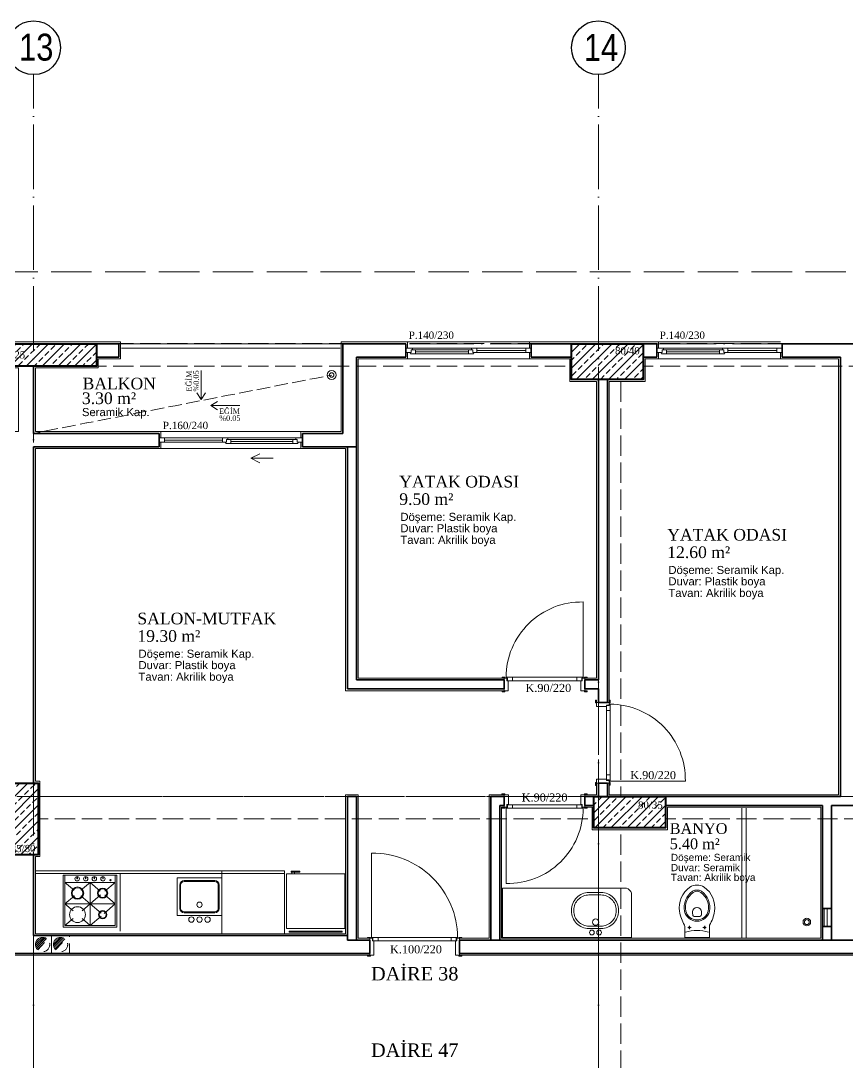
# Model space of a CAD drawing. Header units: millimetres. Extents: x 11587 to 81192, y -36083 to -25300.
# Drawn here: x 45887 to 46809, y -34581 to -33420 of the extents above; entities that cross this region are included whole.
import ezdxf

# ---------------------------------------------------------------- set-up
doc = ezdxf.new("R2010")
doc.units = ezdxf.units.MM
doc.linetypes.add('AKS', pattern=[30, 24, -3, 0, -3])
doc.linetypes.add('IZDUSUM1', pattern=[20, 7.5, -5, 7.5, 0])
for name, color, linetype, lineweight in [('rtm-aks balon', 20, 'Continuous', 25), ('rtm-aks balon yazı', 7, 'Continuous', 20), ('rtm-aks yeni', 7, 'AKS', 20), ('rtm-cam', 141, 'Continuous', 9), ('rtm-duv tugla', 22, 'Continuous', 35), ('rtm-izdusum-üst ince', 8, 'IZDUSUM1', 5), ('rtm-kapı-ahsap', 35, 'Continuous', 13), ('rtm-mhl-yazı-adı', 150, 'Continuous', 30), ('rtm-mhl-yazı-m2', 7, 'Continuous', 20), ('rtm-mhl-yazı-malzeme', 253, 'Continuous', 13), ('rtm-pen-ahsap', 35, 'Continuous', 13), ('rtm-plan katmanı-05', 205, 'Continuous', 20), ('rtm-plan katmanı-07', 135, 'Continuous', 9), ('rtm-sembol ok', 7, 'Continuous', 20), ('rtm-sıva', 252, 'Continuous', 15), ('rtm-tarama-betonarme', 51, 'Continuous', 15), ('rtm-tas_betonarme', 50, 'Continuous', 40), ('rtm-tefris vitrifiye', 9, 'Continuous', 9)]:
    doc.layers.add(name, color=color, linetype=linetype, lineweight=lineweight)
doc.styles.add('AKSYAZI', font='ARIALN.TTF')
doc.styles.add('ARIAL', font='times.ttf')
doc.styles.get("Standard").update_dxf_attribs({"font": 'arial.ttf'})
doc.styles.add('VAZ-OLCU', font='times.ttf', dxfattribs={"height": 60})
pattern_1 = [(45, (19145.655, 20162.28), (-8.980256, 8.980256), []), (45, (19154.636, 20162.28), (-8.980256, 8.980256), [6.35, -3.175])]

# ---------------------------------------------------------------- blocks, each defined once
blk = doc.blocks.new('ABLOKKİRİŞ2')
at = {"layer": 'rtm-izdusum-üst ince', "ltscale": 1.5}
for points in [[(26825.5, -53942.4), (27355.5, -53942.4)], [(27435.5, -53942.4), (27895.5, -53942.4)], [(26755.5, -54432.4), (26755.5, -53967.4)], [(26825.5, -53967.4), (27355.5, -53967.4)], [(27435.5, -53967.4), (27895.5, -53967.4)], [(27385.5, -54447.4), (27385.5, -53982.4)], [(27410.5, -54447.4), (27410.5, -53982.4)], [(26760.5, -54447.4), (27380.5, -54447.4)], [(27460.5, -54447.4), (27865.5, -54447.4)], [(26760.5, -54472.4), (27380.5, -54472.4)], [(27385.5, -54892.4), (27385.5, -54482.4)], [(27410.5, -54892.4), (27410.5, -54482.4)], [(27460.5, -54472.4), (27865.5, -54472.4)], [(26755.5, -54862.4), (26755.5, -54512.4)]]:
    blk.add_lwpolyline(points, dxfattribs=at)
blk = doc.blocks.new('rty')
at = {"layer": 'rtm-kapı-ahsap'}
for p, q in [((-58244.9, -62700.3), (-58243.8, -62700.3)), ((-58244.9, -62703.4), (-58244.9, -62700.3)), ((-58243.8, -62703.4), (-58244.9, -62703.4)), ((-58243.8, -62700.3), (-58243.8, -62703.4)), ((-58243.8, -62707.4), (-58243.8, -62702.9)), ((-58229.8, -62702.9), (-58243.8, -62702.9)), ((-58229.8, -62700.4), (-58229.8, -62703.4)), ((-58228.8, -62700.4), (-58229.8, -62700.4)), ((-58229.8, -62702.9), (-58229.8, -62705.9)), ((-58229.8, -62703.4), (-58228.8, -62703.4)), ((-58228.8, -62703.4), (-58228.8, -62700.4)), ((-58232.8, -62707.4), (-58243.8, -62707.4)), ((-58232.8, -62705.9), (-58232.8, -62707.4)), ((-58229.8, -62705.9), (-58232.8, -62705.9)), ((-58232.6, -62706.4), (-58232.6, -62789.4)), ((-58232.6, -62706.4), (-58229.7, -62706.4)), ((-58228.8, -62712), (-58232.6, -62712)), ((-58229.8, -62704.9), (-58228.8, -62704.9)), ((-58229.7, -62706.4), (-58229.7, -62704.9)), ((-58228.8, -62790.9), (-58228.8, -62704.9)), ((-58144.8, -62704.9), (-58228.8, -62704.9)), ((-58228.8, -62783.7), (-58232.6, -62783.7)), ((-58243.8, -62792.3), (-58244.9, -62792.3)), ((-58244.9, -62792.3), (-58244.9, -62795.4)), ((-58244.9, -62795.4), (-58243.8, -62795.4)), ((-58243.8, -62788.4), (-58243.8, -62792.9)), ((-58232.8, -62788.4), (-58243.8, -62788.4)), ((-58243.8, -62795.4), (-58243.8, -62792.3)), ((-58229.8, -62792.9), (-58243.8, -62792.9)), ((-58232.8, -62789.9), (-58232.8, -62788.4)), ((-58229.8, -62789.9), (-58232.8, -62789.9)), ((-58232.6, -62789.4), (-58229.7, -62789.4)), ((-58229.8, -62792.9), (-58229.8, -62789.9)), ((-58229.8, -62790.9), (-58228.8, -62790.9)), ((-58229.8, -62795.4), (-58229.8, -62792.3)), ((-58229.8, -62792.3), (-58228.8, -62792.3)), ((-58228.8, -62795.4), (-58229.8, -62795.4)), ((-58229.7, -62789.4), (-58229.7, -62790.9)), ((-58228.8, -62792.3), (-58228.8, -62795.4))]:
    blk.add_line(p, q, dxfattribs=at)
at = {"layer": 'rtm-kapı-ahsap', "const_width": 0.392}
blk.add_lwpolyline([(-58229.2, -62703.9, 1), (-58229.2, -62704.5, 1)], format="xyb", close=True, dxfattribs=at)
at = {"layer": 'rtm-kapı-ahsap'}
blk.add_arc((-58229.1, -62706.6), 84.3, 270.2011, 1.1472, dxfattribs=at)
blk = doc.blocks.new('K-100')
at = {"layer": 'rtm-kapı-ahsap'}
for p, q in [((-34308.1, -13702.2), (-34307, -13702.2)), ((-34308.1, -13705.4), (-34308.1, -13702.2)), ((-34307, -13705.4), (-34308.1, -13705.4)), ((-34307, -13702.2), (-34307, -13705.4)), ((-34307, -13709.3), (-34307, -13704.8)), ((-34288, -13704.8), (-34307, -13704.8)), ((-34291, -13709.3), (-34307, -13709.3)), ((-34288, -13707.8), (-34291, -13707.8)), ((-34291, -13707.8), (-34291, -13709.3)), ((-34290.8, -13801.3), (-34290.8, -13708.3)), ((-34290.8, -13708.3), (-34287.9, -13708.3)), ((-34288, -13702.3), (-34288, -13705.4)), ((-34287, -13702.3), (-34288, -13702.3)), ((-34288, -13704.8), (-34288, -13707.8)), ((-34288, -13705.4), (-34287, -13705.4)), ((-34288, -13706.8), (-34287, -13706.8)), ((-34287.9, -13708.3), (-34287.9, -13706.8)), ((-34287, -13705.4), (-34287, -13702.3)), ((-34287, -13706.8), (-34287, -13802.8)), ((-34287, -13713.9), (-34290.8, -13713.9)), ((-34307, -13804.2), (-34308.1, -13804.2)), ((-34308.1, -13804.2), (-34308.1, -13807.3)), ((-34307, -13800.3), (-34307, -13804.8)), ((-34291, -13800.3), (-34307, -13800.3)), ((-34307, -13807.3), (-34307, -13804.2)), ((-34288, -13804.8), (-34307, -13804.8)), ((-34291, -13801.8), (-34291, -13800.3)), ((-34288, -13801.8), (-34291, -13801.8)), ((-34287, -13795.6), (-34290.8, -13795.6)), ((-34290.8, -13801.3), (-34287.9, -13801.3)), ((-34288, -13804.8), (-34288, -13801.8)), ((-34288, -13802.8), (-34287, -13802.8)), ((-34288, -13807.3), (-34288, -13804.2)), ((-34288, -13804.2), (-34287, -13804.2)), ((-34287.9, -13801.3), (-34287.9, -13802.8)), ((-34193, -13802.8), (-34287, -13802.8)), ((-34287, -13804.2), (-34287, -13807.3)), ((-34308.1, -13807.3), (-34307, -13807.3)), ((-34287, -13807.3), (-34288, -13807.3))]:
    blk.add_line(p, q, dxfattribs=at)
at = {"layer": 'rtm-kapı-ahsap', "const_width": 0.392}
blk.add_lwpolyline([(-34287.4, -13803.7, -1), (-34287.4, -13803.1, -1)], format="xyb", close=True, dxfattribs=at)
at = {"layer": 'rtm-kapı-ahsap'}
blk.add_arc((-34287.9, -13801.7), 94.9, 359.3332, 89.4605, dxfattribs=at)

msp = doc.modelspace()

# ---------------------------------------------------------------- hatches: boundary and pattern name
at = {"layer": 'rtm-izdusum-üst ince', "ltscale": 1.5}
h = msp.add_hatch(dxfattribs=at)
h.set_pattern_fill('ANSI31', color=256, scale=0.5, angle=180, style=0)
h.set_pattern_definition([(225, (46675.5832, -34440.134), (1.122532, -1.122532), [])])
edge = h.paths.add_edge_path()
edge.add_arc((45911.19, -34450.13), 8, 47.23741, 227.23741, ccw=False)
edge.add_line((45916.62, -34444.26), (45905.76, -34456.01))
h = msp.add_hatch(dxfattribs=at)
h.set_pattern_fill('ANSI31', color=256, scale=0.5, angle=180, style=0)
h.set_pattern_definition([(225, (46655.5832, -34440.134), (1.122532, -1.122532), [])])
edge = h.paths.add_edge_path()
edge.add_arc((45931.19, -34450.13), 8, 47.23741, 227.23741, ccw=False)
edge.add_line((45936.62, -34444.26), (45925.76, -34456.01))
at = {"layer": 'rtm-tarama-betonarme'}
h = msp.add_hatch(dxfattribs=at)
h.set_pattern_fill('ANSI33', color=256, scale=2, style=0)
h.set_pattern_definition(pattern_1)
h.paths.add_polyline_path([(45821.19, -33780.13), (45971.19, -33780.13), (45971.19, -33805.13), (45821.19, -33805.13)])
h = msp.add_hatch(dxfattribs=at)
h.set_pattern_fill('ANSI33', color=256, scale=2, style=0)
h.set_pattern_definition(pattern_1)
h.paths.add_polyline_path([(46581.19, -33780.13), (46581.19, -33820.13), (46501.19, -33820.13), (46501.19, -33780.13)])
h = msp.add_hatch(dxfattribs=at)
h.set_pattern_fill('ANSI33', color=256, scale=2, style=0)
h.set_pattern_definition(pattern_1)
h.paths.add_polyline_path([(45906.19, -34270.13), (45906.19, -34350.13), (45871.19, -34350.13), (45871.19, -34270.13)])
h = msp.add_hatch(dxfattribs=at)
h.set_pattern_fill('ANSI33', color=256, scale=2, style=0)
h.set_pattern_definition(pattern_1)
h.paths.add_polyline_path([(46526.19, -34285.13), (46606.19, -34285.13), (46606.19, -34320.13), (46526.19, -34320.13)])

# ---------------------------------------------------------------- linework, layer by layer
at = {"layer": 'rtm-aks balon'}
for centre in [(45901.19, -33450.13), (46531.19, -33450.13)]:
    msp.add_circle(centre, 30, dxfattribs=at)
at = {"layer": 'rtm-aks yeni', "ltscale": 3}
for p, q in [((45901.19, -35680.13), (45901.19, -33480.13)), ((46531.19, -35680.13), (46531.19, -33480.13)), ((42626.19, -33780.13), (50991.19, -33780.13)), ((44621.19, -34285.13), (48996.19, -34285.13))]:
    msp.add_line(p, q, dxfattribs=at)
at = {"layer": 'rtm-cam'}
for p, q in [((46327.19, -33789.38), (46386.19, -33789.38)), ((46395.69, -33787.63), (46450.19, -33787.63)), ((46607.19, -33789.38), (46666.19, -33789.38)), ((46675.69, -33787.63), (46730.19, -33787.63)), ((46111.69, -33887.63), (46047.19, -33887.63)), ((46190.19, -33889.38), (46121.19, -33889.38))]:
    msp.add_line(p, q, dxfattribs=at)
at = {"layer": 'rtm-duv tugla'}
for points in [[(45971.19, -33780.13), (45996.19, -33780.13)], [(45996.19, -33780.13), (45996.19, -33795.13)], [(46246.19, -33780.13), (46316.19, -33780.13)], [(46246.19, -33880.13), (46246.19, -33780.13)], [(46316.19, -33795.13), (46316.19, -33780.13)], [(46456.19, -33795.13), (46456.19, -33780.13)], [(46456.19, -33780.13), (46501.19, -33780.13)], [(46581.19, -33780.13), (46596.19, -33780.13)], [(46596.19, -33795.13), (46596.19, -33780.13)], [(46736.19, -33780.13), (46881.19, -33780.13)], [(46736.19, -33795.13), (46736.19, -33780.13)], [(45971.19, -33795.13), (45996.19, -33795.13)], [(46261.19, -33795.13), (46316.19, -33795.13)], [(46261.19, -33895.13), (46261.19, -33795.13)], [(46456.19, -33795.13), (46501.19, -33795.13)], [(46581.19, -33795.13), (46596.19, -33795.13)], [(46736.19, -33795.13), (46801.19, -33795.13)], [(46801.19, -34285.13), (46801.19, -33795.13)], [(45901.19, -33805.13), (45901.19, -33880.13)], [(46531.19, -34155.13), (46531.19, -33820.13)], [(46541.19, -34180.13), (46541.19, -33820.13)], [(45901.19, -33880.13), (46041.19, -33880.13)], [(46041.19, -33880.13), (46041.19, -33895.13)], [(46201.19, -33880.13), (46246.19, -33880.13)], [(46201.19, -33880.13), (46201.19, -33895.13)], [(45901.19, -33895.13), (45901.19, -34270.13)], [(45901.19, -33895.13), (46041.19, -33895.13)], [(46201.19, -33895.13), (46261.19, -33895.13)], [(46251.19, -33895.13), (46251.19, -34165.13)], [(46261.19, -33895.13), (46261.19, -34155.13)], [(46426.19, -34155.13), (46261.19, -34155.13)], [(46426.19, -34165.13), (46426.19, -34155.13)], [(46531.19, -34155.13), (46516.19, -34155.13)], [(46516.19, -34165.13), (46516.19, -34155.13)], [(46426.19, -34165.13), (46251.19, -34165.13)], [(46531.19, -34165.13), (46516.19, -34165.13)], [(46531.19, -34180.13), (46531.19, -34165.13)], [(46531.19, -34180.13), (46541.19, -34180.13)], [(46531.19, -34285.13), (46531.19, -34270.13)], [(46531.19, -34270.13), (46541.19, -34270.13)], [(46541.19, -34285.13), (46541.19, -34270.13)], [(46251.19, -34445.13), (46251.19, -34285.13), (46261.19, -34285.13), (46261.19, -34445.13)], [(46411.19, -34285.13), (46411.19, -34445.13)], [(46426.19, -34285.13), (46411.19, -34285.13)], [(46426.19, -34295.13), (46426.19, -34285.13)], [(46526.19, -34285.13), (46516.19, -34285.13)], [(46516.19, -34295.13), (46516.19, -34285.13)], [(46801.19, -34285.13), (46606.19, -34285.13)], [(46421.19, -34295.13), (46421.19, -34445.13)], [(46426.19, -34295.13), (46421.19, -34295.13)], [(46526.19, -34295.13), (46516.19, -34295.13)], [(46781.19, -34295.13), (46606.19, -34295.13)], [(46781.19, -34445.13), (46781.19, -34295.13)], [(46791.19, -34445.13), (46791.19, -34295.13)], [(46826.19, -34295.13), (46791.19, -34295.13)], [(45901.19, -34350.13), (45901.19, -34440.13)], [(46781.19, -34410.13), (46791.19, -34410.13)], [(46251.19, -34440.13), (45901.19, -34440.13)], [(46781.19, -34430.13), (46791.19, -34430.13)], [(46251.19, -34445.13), (46276.19, -34445.13)], [(46276.19, -34445.13), (46276.19, -34460.13)], [(46376.19, -34445.13), (47241.19, -34445.13)], [(46376.19, -34445.13), (46376.19, -34460.13)], [(46276.19, -34460.13), (45511.19, -34460.13)], [(47241.19, -34460.13), (46376.19, -34460.13)]]:
    msp.add_lwpolyline(points, dxfattribs=at)
at = {"layer": 'rtm-izdusum-üst ince', "ltscale": 3}
msp.add_lwpolyline([(44416.19, -34335.13), (44621.19, -34335.13), (44621.19, -33700.13), (48996.19, -33700.13), (48996.19, -34335.13), (49201.19, -34335.13)], dxfattribs=at)
at = {"layer": 'rtm-izdusum-üst ince'}
msp.add_lwpolyline([(45901.19, -33880.13), (46233.69, -33815.13)], dxfattribs=at)
at = {"layer": 'rtm-izdusum-üst ince', "ltscale": 1.5}
for points in [[(45901.19, -34440.13), (45901.19, -34460.13), (45921.19, -34460.13), (45921.19, -34440.13), (45901.19, -34440.13)], [(45921.19, -34440.13), (45921.19, -34460.13), (45941.19, -34460.13), (45941.19, -34440.13), (45921.19, -34440.13)], [(45905.76, -34456.01), (45916.62, -34444.26)], [(45925.76, -34456.01), (45936.62, -34444.26)]]:
    msp.add_lwpolyline(points, dxfattribs=at)
for centre in [(45911.19, -34450.13), (45931.19, -34450.13)]:
    msp.add_circle(centre, 8, dxfattribs=at)
at = {"layer": 'rtm-kapı-ahsap'}
for points in [[(46783.19, -34430.13), (46783.19, -34410.13)], [(46786.19, -34430.13), (46786.19, -34410.13)]]:
    msp.add_lwpolyline(points, dxfattribs=at)
at = {"layer": 'rtm-pen-ahsap'}
for p, q in [((46323.69, -33785.13), (46316.19, -33785.13)), ((46316.19, -33790.13), (46322.19, -33790.13)), ((46322.19, -33787.13), (46327.19, -33787.13)), ((46322.19, -33787.13), (46322.19, -33790.13)), ((46323.69, -33785.13), (46323.69, -33787.13)), ((46386.19, -33787.13), (46327.19, -33787.13)), ((46327.19, -33787.13), (46327.19, -33791.63)), ((46391.19, -33787.13), (46386.19, -33787.13)), ((46386.19, -33787.13), (46386.19, -33791.63)), ((46397.19, -33785.13), (46389.69, -33785.13)), ((46389.69, -33787.13), (46389.69, -33785.13)), ((46391.19, -33787.13), (46391.19, -33790.13)), ((46391.19, -33790.13), (46395.69, -33790.13)), ((46395.69, -33785.13), (46395.69, -33790.13)), ((46445.19, -33790.13), (46395.69, -33790.13)), ((46397.19, -33785.13), (46456.19, -33785.13)), ((46445.19, -33790.13), (46450.83, -33790.13)), ((46450.19, -33785.13), (46450.19, -33790.13)), ((46456.19, -33790.13), (46450.19, -33790.13)), ((46603.69, -33785.13), (46596.19, -33785.13)), ((46596.19, -33790.13), (46602.19, -33790.13)), ((46602.19, -33787.13), (46607.19, -33787.13)), ((46602.19, -33787.13), (46602.19, -33790.13)), ((46603.69, -33785.13), (46603.69, -33787.13)), ((46666.19, -33787.13), (46607.19, -33787.13)), ((46607.19, -33787.13), (46607.19, -33791.63)), ((46671.19, -33787.13), (46666.19, -33787.13)), ((46666.19, -33787.13), (46666.19, -33791.63)), ((46677.19, -33785.13), (46669.69, -33785.13)), ((46669.69, -33787.13), (46669.69, -33785.13)), ((46671.19, -33787.13), (46671.19, -33790.13)), ((46671.19, -33790.13), (46675.69, -33790.13)), ((46675.69, -33785.13), (46675.69, -33790.13)), ((46725.19, -33790.13), (46675.69, -33790.13)), ((46677.19, -33785.13), (46736.19, -33785.13)), ((46725.19, -33790.13), (46730.83, -33790.13)), ((46730.19, -33785.13), (46730.19, -33790.13)), ((46736.19, -33790.13), (46730.19, -33790.13)), ((46321.56, -33791.63), (46327.19, -33791.63)), ((46386.19, -33791.63), (46327.19, -33791.63)), ((46391.83, -33791.63), (46386.19, -33791.63)), ((46601.56, -33791.63), (46607.19, -33791.63)), ((46666.19, -33791.63), (46607.19, -33791.63)), ((46671.83, -33791.63), (46666.19, -33791.63)), ((46110.19, -33885.13), (46041.19, -33885.13)), ((46041.19, -33890.13), (46047.19, -33890.13)), ((46052.19, -33890.13), (46046.56, -33890.13)), ((46047.19, -33885.13), (46047.19, -33890.13)), ((46052.19, -33890.13), (46111.69, -33890.13)), ((46110.19, -33885.13), (46117.69, -33885.13)), ((46111.69, -33885.13), (46111.69, -33890.13)), ((46116.19, -33890.13), (46111.69, -33890.13)), ((46115.56, -33891.63), (46121.19, -33891.63)), ((46116.19, -33887.13), (46121.19, -33887.13)), ((46116.19, -33887.13), (46116.19, -33890.13)), ((46117.69, -33887.13), (46117.69, -33885.13)), ((46121.19, -33887.13), (46190.19, -33887.13)), ((46121.19, -33887.13), (46121.19, -33891.63)), ((46121.19, -33891.63), (46190.19, -33891.63)), ((46195.19, -33887.13), (46190.19, -33887.13)), ((46190.19, -33887.13), (46190.19, -33891.63)), ((46195.83, -33891.63), (46190.19, -33891.63)), ((46193.69, -33885.13), (46193.69, -33887.13)), ((46193.69, -33885.13), (46201.19, -33885.13)), ((46195.19, -33887.13), (46195.19, -33890.13)), ((46201.19, -33890.13), (46195.19, -33890.13))]:
    msp.add_line(p, q, dxfattribs=at)
for points in [[(46321.56, -33791.63), (46320.69, -33790.13)], [(46391.83, -33791.63), (46392.69, -33790.13)], [(46601.56, -33791.63), (46600.69, -33790.13)], [(46671.83, -33791.63), (46672.69, -33790.13)], [(46115.56, -33891.63), (46114.69, -33890.13)], [(46195.83, -33891.63), (46196.69, -33890.13)]]:
    msp.add_lwpolyline(points, dxfattribs=at)
at = {"layer": 'rtm-plan katmanı-05', "ltscale": 0.6}
for points in [[(46454.19, -33778.13), (46318.19, -33778.13)], [(46734.19, -33778.13), (46598.19, -33778.13)], [(46454.19, -33797.13), (46318.19, -33797.13)], [(46734.19, -33797.13), (46598.19, -33797.13)], [(46043.19, -33878.13), (46199.19, -33878.13)], [(46043.19, -33897.13), (46199.19, -33897.13)]]:
    msp.add_lwpolyline(points, dxfattribs=at)
at = {"layer": 'rtm-plan katmanı-05'}
for points in [[(45999.19, -33780.13), (46243.19, -33780.13)], [(45999.19, -33785.13), (46243.19, -33785.13)]]:
    msp.add_lwpolyline(points, dxfattribs=at)
for radius in [5, 2.5]:
    msp.add_circle((46233.69, -33815.13), radius, dxfattribs=at)
at = {"layer": 'rtm-plan katmanı-07'}
for points in [[(46389.69, -33785.13), (46323.69, -33785.13)], [(46669.69, -33785.13), (46603.69, -33785.13)], [(46117.69, -33885.13), (46193.69, -33885.13)]]:
    msp.add_lwpolyline(points, dxfattribs=at)
at = {"layer": 'rtm-sembol ok'}
for points in [[(46088.06, -33809.99), (46088.06, -33842.32)], [(46088.06, -33842.32), (46083.39, -33834.91)], [(46088.06, -33842.32), (46092.73, -33834.91)], [(46098.75, -33849.11), (46106.15, -33844.44)], [(46131.08, -33849.11), (46098.75, -33849.11)], [(46098.75, -33849.11), (46106.15, -33853.78)], [(46143.44, -33907.82), (46153.44, -33902.82)], [(46168.44, -33907.82), (46143.44, -33907.82)], [(46143.44, -33907.82), (46153.44, -33912.82)]]:
    msp.add_lwpolyline(points, dxfattribs=at)
at = {"layer": 'rtm-sıva'}
for points in [[(45744.19, -33885.13), (45744.19, -33878.13), (45884.19, -33878.13), (45884.19, -33807.13), (45819.19, -33807.13), (45819.19, -33797.13), (45794.19, -33797.13), (45794.19, -33778.13), (45998.19, -33778.13), (45998.19, -33797.13), (45973.19, -33797.13), (45973.19, -33807.13), (45903.19, -33807.13), (45903.19, -33878.13), (46043.19, -33878.13), (46043.19, -33885.13)], [(46199.19, -33885.13), (46199.19, -33878.13), (46244.19, -33878.13), (46244.19, -33778.13), (46318.19, -33778.13), (46318.19, -33785.13)], [(46454.19, -33785.13), (46454.19, -33778.13), (46598.19, -33778.13), (46598.19, -33785.13)], [(46318.19, -33790.13), (46318.19, -33797.13), (46263.19, -33797.13), (46263.19, -34153.13), (46426.19, -34153.13)], [(46516.19, -34153.13), (46529.19, -34153.13), (46529.19, -33822.13), (46499.19, -33822.13), (46499.19, -33797.13), (46454.19, -33797.13), (46454.19, -33790.13)], [(46598.19, -33790.13), (46598.19, -33797.13), (46583.19, -33797.13), (46583.19, -33822.13), (46543.19, -33822.13), (46543.19, -34180.13)], [(46543.19, -34270.13), (46543.19, -34283.13), (46799.19, -34283.13), (46799.19, -33797.13), (46734.19, -33797.13), (46734.19, -33790.13)], [(46043.19, -33890.13), (46043.19, -33897.13), (45903.19, -33897.13), (45903.19, -34268.13), (45908.19, -34268.13), (45908.19, -34352.13), (45903.19, -34352.13), (45903.19, -34438.13), (46249.19, -34438.13), (46249.19, -34283.13), (46263.19, -34283.13), (46263.19, -34443.13), (46276.19, -34443.13)], [(46426.19, -34167.13), (46249.19, -34167.13), (46249.19, -33897.13), (46199.19, -33897.13), (46199.19, -33890.13)], [(46531.19, -34180.13), (46531.19, -34165.13), (46516.19, -34165.13)], [(46516.19, -34283.13), (46529.19, -34283.13), (46529.19, -34270.13)], [(46376.19, -34443.13), (46409.19, -34443.13), (46409.19, -34283.13), (46426.19, -34283.13)], [(46426.19, -34297.13), (46423.19, -34297.13), (46423.19, -34443.13), (46779.19, -34443.13), (46779.19, -34297.13), (46608.19, -34297.13), (46608.19, -34322.13), (46524.19, -34322.13), (46524.19, -34297.13), (46516.19, -34297.13)], [(46276.19, -34462.13), (45511.19, -34462.13)], [(47241.19, -34462.13), (46376.19, -34462.13)]]:
    msp.add_lwpolyline(points, dxfattribs=at)
at = {"layer": 'rtm-tas_betonarme'}
for points in [[(45821.19, -33780.13), (45971.19, -33780.13), (45971.19, -33805.13), (45821.19, -33805.13)], [(46501.19, -33780.13), (46581.19, -33780.13), (46581.19, -33820.13), (46501.19, -33820.13)], [(45871.19, -34270.13), (45906.19, -34270.13), (45906.19, -34350.13), (45871.19, -34350.13)], [(46526.19, -34285.13), (46606.19, -34285.13), (46606.19, -34320.13), (46526.19, -34320.13)]]:
    msp.add_lwpolyline(points, close=True, dxfattribs=at)
at = {"layer": 'rtm-tefris vitrifiye'}
for p, q in [((46181.19, -34367.79), (45904.19, -34367.79)), ((46188.29, -34368.28), (46188.29, -34369.28)), ((46198.29, -34368.28), (46188.29, -34368.28)), ((46188.29, -34369.28), (46198.29, -34369.28)), ((46189.29, -34371.28), (46189.29, -34369.28)), ((46192.29, -34371.28), (46192.29, -34369.28)), ((46198.29, -34369.28), (46198.29, -34368.28)), ((45994.17, -34372.79), (45934.17, -34372.79)), ((45936.17, -34380.79), (45936.17, -34372.79)), ((45946.39, -34389.55), (45936.17, -34380.79)), ((45992.17, -34380.79), (45936.17, -34380.79)), ((45936.17, -34428.79), (45936.17, -34380.79)), ((45949.45, -34374.31), (45949.45, -34376.77)), ((45949.45, -34376.77), (45949.99, -34376.77)), ((45949.99, -34376.77), (45949.99, -34374.31)), ((45953.88, -34389.61), (45964.17, -34380.79)), ((45959.03, -34374.31), (45959.03, -34376.77)), ((45959.03, -34376.77), (45959.57, -34376.77)), ((45959.57, -34376.77), (45959.57, -34374.31)), ((45975.54, -34390.54), (45964.17, -34380.79)), ((45964.17, -34428.79), (45964.17, -34380.79)), ((45968.62, -34374.31), (45968.62, -34376.77)), ((45968.62, -34376.77), (45969.16, -34376.77)), ((45969.16, -34376.77), (45969.16, -34374.31)), ((45978.21, -34374.31), (45978.21, -34376.77)), ((45978.21, -34376.77), (45978.74, -34376.77)), ((45978.74, -34376.77), (45978.74, -34374.31)), ((45980.64, -34390.67), (45992.17, -34380.79)), ((45992.17, -34428.79), (45992.17, -34372.79)), ((45994.17, -34430.79), (45994.17, -34372.79)), ((46061.19, -34375.79), (46061.19, -34417.79)), ((46061.19, -34375.79), (46111.19, -34375.79)), ((46069.19, -34378.79), (46103.19, -34378.79)), ((46069.19, -34379.79), (46103.19, -34379.79)), ((46111.19, -34375.79), (46111.19, -34417.79)), ((46183.29, -34432.28), (46183.29, -34371.28)), ((46248.29, -34371.28), (46248.29, -34432.28)), ((46064.19, -34383.79), (46064.19, -34409.79)), ((46065.19, -34383.79), (46065.19, -34409.79)), ((46107.19, -34383.79), (46107.19, -34409.79)), ((46108.19, -34383.79), (46108.19, -34409.79)), ((45936.17, -34404.79), (45946.79, -34395.69)), ((45936.17, -34404.79), (45945.13, -34412.48)), ((45992.17, -34404.79), (45936.17, -34404.79)), ((45964.17, -34404.79), (45953.71, -34395.83)), ((45955.2, -34412.48), (45964.17, -34404.79)), ((45964.17, -34404.79), (45975.87, -34394.76)), ((45964.17, -34404.79), (45976.4, -34415.28)), ((45979.75, -34415.43), (45992.17, -34404.79)), ((45992.17, -34404.79), (45980.48, -34394.77)), ((46103.19, -34413.79), (46069.19, -34413.79)), ((46103.19, -34414.79), (46069.19, -34414.79)), ((45945.13, -34421.1), (45936.17, -34428.79)), ((45992.17, -34428.79), (45936.17, -34428.79)), ((45964.17, -34428.79), (45955.2, -34421.1)), ((45976.36, -34418.34), (45964.17, -34428.79)), ((46111.19, -34417.79), (46061.19, -34417.79)), ((46643.36, -34419.03), (46639.03, -34419.03)), ((45994.17, -34430.79), (45934.17, -34430.79)), ((46248.29, -34432.28), (46183.29, -34432.28)), ((46245.29, -34435.28), (46186.29, -34435.28)), ((46186.29, -34435.28), (46186.29, -34436.28)), ((46186.29, -34436.28), (46245.29, -34436.28)), ((46245.29, -34436.28), (46245.29, -34435.28)), ((46627.45, -34429.55), (46627.45, -34442.13)), ((46630.82, -34431.13), (46634.74, -34431.13)), ((46632.67, -34433.01), (46632.67, -34429.3)), ((46651.56, -34431.13), (46647.64, -34431.13)), ((46649.72, -34433.01), (46649.72, -34429.3)), ((46654.93, -34429.55), (46654.93, -34442.13)), ((46627.45, -34442.13), (46654.93, -34442.13))]:
    msp.add_line(p, q, dxfattribs=at)
for points in [[(46691.19, -34442.13), (46691.19, -34298.13)], [(46696.19, -34442.13), (46696.19, -34298.13)], [(46181.19, -34370.79), (45904.19, -34370.79)], [(45997.58, -34435.13), (45997.58, -34370.79)], [(46111.19, -34367.79), (46111.19, -34438.13)], [(46181.19, -34367.79), (46181.19, -34438.13)], [(45934.17, -34430.79), (45934.17, -34372.79)], [(46183.29, -34371.28), (46248.29, -34371.28)]]:
    msp.add_lwpolyline(points, dxfattribs=at)
for points in [[(46424.19, -34387.13), (46562.61, -34387.13, -0.2032744), (46568.19, -34392.72), (46568.19, -34442.13), (46424.19, -34442.13), (46424.19, -34387.13)], [(46553.66, -34411.77), (46553.66, -34412.66, -0.4142136), (46534.06, -34432.26), (46520.67, -34432.26, -0.4142136), (46501.06, -34412.66), (46501.06, -34411.77, -0.4142136), (46520.67, -34392.17), (46534.06, -34392.17, -0.4142136)], [(46550.99, -34411.77), (46550.99, -34412.66, -0.4142136), (46534.06, -34429.59), (46520.67, -34429.59, -0.4142136), (46503.74, -34412.66), (46503.74, -34411.77, -0.4142136), (46520.67, -34394.84), (46534.06, -34394.84, -0.4142136)]]:
    msp.add_lwpolyline(points, format="xyb", close=True, dxfattribs=at)
for centre, radius in [((45949.72, -34376.79), 2.5), ((45959.3, -34376.79), 2.5), ((45968.89, -34376.79), 2.5), ((45978.48, -34376.79), 2.5), ((45986.75, -34378.36), 0.75), ((45950.17, -34392.79), 6.84), ((45950.17, -34392.79), 6.05), ((45978.17, -34392.79), 5.63), ((45978.17, -34392.79), 4.84), ((46086.19, -34405.79), 3), ((45950.17, -34416.79), 8.84), ((45978.17, -34416.79), 4.63), ((45978.17, -34416.79), 3.84), ((46077.19, -34422.29), 3), ((46086.19, -34422.29), 3), ((46095.19, -34422.29), 3), ((46528.19, -34425.13), 3.56), ((46763.69, -34425.13), 4.25), ((46763.69, -34425.13), 2.75), ((46523.91, -34436.72), 2.67), ((46531.93, -34436.72), 2.67), ((46632.67, -34431.13), 0.825), ((46649.72, -34431.13), 0.825)]:
    msp.add_circle(centre, radius, dxfattribs=at)
for centre, radius, start, end in [((46069.19, -34383.79), 5, 90, 180), ((46069.19, -34383.79), 4, 90, 180), ((46103.19, -34383.79), 5, 0, 90), ((46103.19, -34383.79), 4, 0, 90), ((46648.89, -34408.75), 27.5, 124.90445, 189.49177), ((46648.89, -34408.75), 22, 125.18852, 191.4306), ((46648.89, -34408.75), 20.57, 125.18852, 191.4306), ((46641.19, -34398.68), 14.85, 57.23949, 122.76051), ((46641.19, -34398.68), 9.35, 57.83251, 122.16753), ((46641.19, -34398.68), 7.92, 57.83251, 122.16753), ((46633.49, -34408.75), 20.57, 348.5694, 54.81148), ((46633.49, -34408.75), 22, 348.5694, 54.81148), ((46633.49, -34408.75), 27.5, 350.50823, 55.09555), ((46069.19, -34409.79), 5, 180, 270), ((46069.19, -34409.79), 4, 180, 270), ((46103.19, -34409.79), 4, 270, 0), ((46103.19, -34409.79), 5, 270, 0), ((46665.22, -34406.38), 44, 188.76392, 210.09462), ((46641.26, -34409.9), 14.3, 192.81214, 269.7338), ((46641.26, -34409.9), 12.87, 192.81214, 269.7338), ((46641.17, -34413.81), 5.12, 90.26223, 180), ((46649, -34414.13), 12.95, 176.68797, 192.17308), ((46639.03, -34416.28), 2.75, 192.17308, 270), ((46641.12, -34409.9), 12.87, 270.2662, 347.18786), ((46641.12, -34409.9), 14.3, 270.2662, 347.18786), ((46641.22, -34413.81), 5.11, 0, 89.73777), ((46643.36, -34416.28), 2.75, 270, 347.82692), ((46633.39, -34414.13), 12.95, 347.82692, 3.31203), ((46617.16, -34406.38), 44, 329.90538, 351.23608), ((46625.25, -34429.55), 2.2, 0, 30.09462), ((46657.13, -34429.55), 2.2, 149.90538, 180), ((46641.19, -34478.32), 44, 72.84732, 107.15271)]:
    msp.add_arc(centre, radius, start, end, dxfattribs=at)

# ---------------------------------------------------------------- block references
at = {"layer": 'rtm-izdusum-üst ince'}
msp.add_blockref('ABLOKKİRİŞ2', (19145.66, 20162.28), dxfattribs=at)
at = {"layer": 'rtm-kapı-ahsap', "xscale": -1}
for name, p, rotation in [('rty', (109219.06, 24076.65), 270), ('rty', (104772.97, -96973), 180), ('rty', (-16276.68, -92526.91), 90), ('K-100', (60080.98, -155.16), 270)]:
    msp.add_blockref(name, p, dxfattribs=dict(at, rotation=rotation))

# ---------------------------------------------------------------- texts
at = {"layer": 'rtm-aks balon yazı', "char_height": 30, "width": 27.7214, "attachment_point": 7, "style": 'AKSYAZI'}
for s, insert in [('13', (45884.97, -33464.9)), ('14', (46514.97, -33464.9))]:
    msp.add_mtext(s, dxfattribs=dict(at, insert=insert))
at = {"layer": 'rtm-mhl-yazı-adı', "style": 'ARIAL'}
for s, p in [('EĞİM', (46077.37, -33833.55)), ('%%%0.05', (46085.36, -33833.55))]:
    msp.add_text(s, height=6, rotation=90, dxfattribs=at).set_placement(p)
for s, height, p in [('BALKON', 13, (45955.8, -33831.08)), ('EĞİM', 6, (46107.9, -33858.39)), ('%%%0.05', 6, (46108.24, -33866.16)), ('YATAK ODASI', 13, (46309.02, -33940.48)), ('YATAK ODASI', 13, (46607.98, -33999.7)), ('SALON-MUTFAK', 13, (46016.89, -34093.11)), ('BANYO', 12, (46610.72, -34326.81)), ('DAİRE 38', 15, (46277.52, -34490.2)), ('DAİRE 47', 15, (46277.52, -34575.42))]:
    msp.add_text(s, height=height, dxfattribs=at).set_placement(p)
at = {"layer": 'rtm-mhl-yazı-m2', "style": 'ARIAL'}
for s, height, p in [('PZ01 150/25', 8, (45828.98, -33796.53)), ('80/40', 8, (46549.77, -33792.03)), ('3.30 m² ', 13, (45955.06, -33847.5)), ('9.50 m² ', 13, (46309.02, -33959.97)), ('12.60 m² ', 13, (46607.98, -34019.19)), ('19.30 m² ', 13, (46016.89, -34112.6)), ('80/35', 8, (46575.42, -34298.53)), ('5.40 m² ', 12, (46610.72, -34343.84)), ('35/80', 8, (45875.68, -34347.06))]:
    msp.add_text(s, height=height, dxfattribs=at).set_placement(p)
at = {"layer": 'rtm-mhl-yazı-malzeme', "style": 'VAZ-OLCU'}
for s, height, rotation, p in [('P.140/230', 8.192, 0.0398, (46319.51, -33774.79)), ('P.140/230', 8.192, 0.0398, (46599.51, -33774.79)), ('P.160/240', 8.192, 0.0398, (46045.32, -33875.42)), ('K.90/220', 9, 0.0398, (46449.86, -34168.51)), ('K.90/220', 9, 0.0398, (46566.76, -34265.73)), ('K.90/220', 9, 0.0398, (46445.72, -34290.68)), ('K.100/220', 9, 359.9602, (46298.8, -34459.96))]:
    msp.add_text(s, height=height, rotation=rotation, dxfattribs=at).set_placement(p)
at = {"layer": 'rtm-mhl-yazı-malzeme'}
for s, height, p in [('Seramik Kap.', 9, (45955.06, -33860.91)), ('Döşeme: Seramik Kap.', 9, (46310.31, -33977.75)), ('Duvar: Plastik boya ', 9, (46310.31, -33990.42)), ('Tavan: Akrilik boya ', 9, (46310.31, -34003.35)), ('Döşeme: Seramik Kap.', 9, (46609.27, -34036.96)), ('Duvar: Plastik boya ', 9, (46609.27, -34049.63)), ('Tavan: Akrilik boya ', 9, (46609.27, -34062.56)), ('Döşeme: Seramik Kap.', 9, (46018.17, -34130.37)), ('Duvar: Plastik boya ', 9, (46018.17, -34143.04)), ('Tavan: Akrilik boya ', 9, (46018.17, -34155.97)), ('Döşeme: Seramik', 8, (46612.01, -34356.98)), ('Tavan: Akrilik boya ', 8, (46612.01, -34379.25)), ('Duvar: Seramik', 8, (46612.01, -34368.35))]:
    msp.add_text(s, height=height, dxfattribs=at).set_placement(p)

doc.saveas('drawing.dxf')
